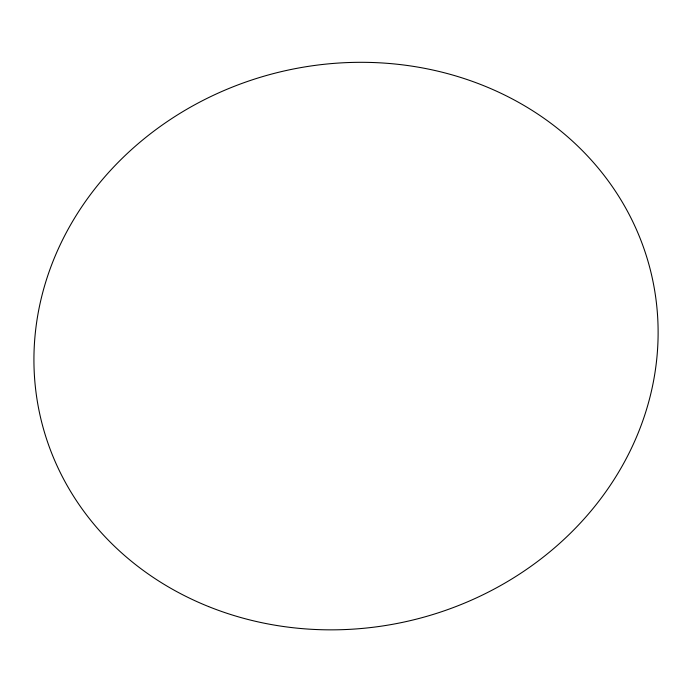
<?xml version="1.0" encoding="UTF-8"?>
<svg xmlns="http://www.w3.org/2000/svg" width="692" height="692" viewBox="0 0 692 692"><rect width="100%" height="100%" fill="white"/><g stroke="black" fill="none" stroke-linecap="round" stroke-linejoin="round"><path stroke-width="1.04" d="M208.647 606.599A313.718 281.973 -13.4 0 0 657.4 313.242A313.718 281.973 -13.4 0 0 172.014 118.401A313.718 281.973 -13.4 0 0 208.647 606.599"/></g></svg>
